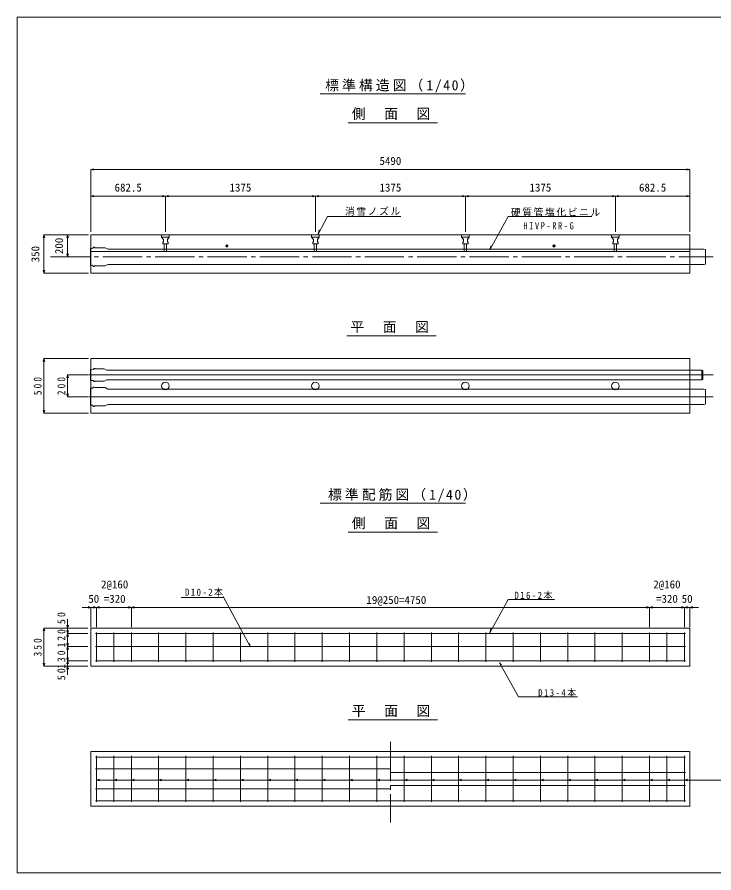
# Model space of a CAD drawing. Units: millimetres on the paper, enlarged 15 times, with parts at other scales. Extents: x -2100 to 2100, y -1470 to 1470.
# Drawn here: x -2100 to 295, y -1470 to 1470 of the extents above; entities that cross this region are included whole.
import ezdxf
from ezdxf.enums import TextEntityAlignment as Align

# ---------------------------------------------------------------- set-up
doc = ezdxf.new("R2010")
doc.units = ezdxf.units.MM
doc.header["$LTSCALE"] = 15
doc.linetypes.add('CHAIN1', pattern=[8, 5, -1, 1, -1])
doc.linetypes.add('CHAIN2', pattern=[12, 9, -1, 1, -1])
for name, color, linetype, lineweight in [('0-1_ブロック', 7, 'Continuous', 9), ('1-0', 7, 'Continuous', 9), ('1-1_製品図', 3, 'Continuous', 9), ('1-2_パイプ', 4, 'Continuous', 9), ('1-3_鉄筋', 2, 'Continuous', 9), ('1-4_ノズル', 7, 'Continuous', 9), ('1-6_寸法', 4, 'Continuous', 9), ('1-A', 7, 'Continuous', 9)]:
    doc.layers.add(name, color=color, linetype=linetype, lineweight=lineweight)
doc.styles.add('ＭＳ ゴシック', font='')
doc.styles.get('ＭＳ ゴシック').set_extended_font_data('MS Gothic')

msp = doc.modelspace()

# ---------------------------------------------------------------- linework, layer by layer
at = {"layer": '0-1_ブロック', "color": 5}
for p, q in [((-2100, 1470), (-2100, -1470)), ((2100, 1470), (-2100, 1470))]:
    msp.add_line(p, q, dxfattribs=at)
msp.add_lwpolyline([(-2100, -1470), (2100, -1470), (2100, 1470)], dxfattribs=at)
at = {"layer": '1-0', "color": 3}
for p, q in [((-1058.13, 1206.28), (-654.49, 1206.28)), ((-961.77, 1206.28), (-558.13, 1206.28)), ((-961.77, 1107), (-654.49, 1107)), ((-961.77, 1107), (-654.49, 1107))]:
    msp.add_line(p, q, dxfattribs=at)
at = {"layer": '1-0', "linetype": 'CHAIN2'}
for p, q in [((-1985.05, 646.52), (293.19, 646.52)), ((293.19, 240.67), (-1926.42, 240.67)), ((293.19, 165.67), (-1926.42, 165.67))]:
    msp.add_line(p, q, dxfattribs=at)
at = {"layer": '1-1_製品図'}
for p, q in [((212.76, 721.52), (-1845.99, 721.52)), ((-1845.99, 721.52), (-1845.99, 590.27)), ((212.76, 721.52), (212.76, 590.27)), ((212.76, 665.27), (-1845.99, 665.27)), ((212.76, 590.27), (-1845.99, 590.27)), ((-966.49, 374.88), (-659.2, 374.88)), ((212.76, 296.92), (212.76, 109.42)), ((212.76, 240.67), (-1845.99, 240.67)), ((212.76, 165.67), (-1845.99, 165.67)), ((212.76, 109.42), (-1845.99, 109.42)), ((-1058.13, -200.13), (-558.13, -200.13)), ((-961.77, -299.4), (-654.49, -299.4)), ((-1845.99, -628.77), (212.76, -628.77)), ((-1845.99, -628.77), (-1845.99, -760.02)), ((212.76, -628.77), (212.76, -760.02)), ((-1845.99, -760.02), (212.76, -760.02)), ((-961.77, -944.06), (-654.49, -944.06)), ((-1845.99, -1053.38), (-1845.99, -1240.88)), ((-1845.99, -1053.38), (212.76, -1053.38)), ((212.76, -1053.38), (212.76, -1240.88)), ((-1845.99, -1240.88), (212.76, -1240.88))]:
    msp.add_line(p, q, dxfattribs=at)
at = {"layer": '1-1_製品図', "color": 4, "linetype": 'CHAIN1'}
for p, q in [((-1374.24, 684.02), (-1383.99, 684.02)), ((-1379.11, 679.15), (-1379.11, 688.9)), ((-258.99, 684.02), (-249.24, 684.02)), ((-254.11, 679.15), (-254.11, 688.9))]:
    msp.add_line(p, q, dxfattribs=at)
at = {"layer": '1-1_製品図', "color": 7, "linetype": 'CHAIN2'}
msp.add_line((-816.61, -1019.9), (-816.61, -1297.45), dxfattribs=at)
at = {"layer": '1-1_製品図'}
msp.add_lwpolyline([(212.76, 296.92), (-1845.99, 296.92), (-1845.99, 109.42)], dxfattribs=at)
at = {"layer": '1-1_製品図', "color": 7}
for centre, radius in [((-1379.11, 684.02), 3.75), ((-1379.11, 684.02), 3), ((-254.11, 684.02), 3.75), ((-254.11, 684.02), 3)]:
    msp.add_circle(centre, radius, dxfattribs=at)
at = {"layer": '1-2_パイプ'}
for p, q in [((-1847.86, 675.84), (-1847.86, 617.21)), ((-1840.64, 675.59), (-1847.86, 675.84)), ((-1788.36, 672.77), (260.76, 672.77)), ((260.76, 672.77), (266.01, 671.37)), ((266.01, 671.37), (266.01, 621.68)), ((-1840.64, 617.46), (-1847.86, 617.21)), ((-1840.64, 617.46), (-1837.45, 613.65)), ((-1837.45, 613.65), (-1834.56, 613.65)), ((-1834.56, 613.65), (-1833.04, 615.17)), ((-1847.86, 259.97), (-1847.86, 221.36)), ((-1838.29, 259.64), (-1847.86, 259.97)), ((253.64, 257.35), (-1792.84, 257.35)), ((257.76, 225.08), (257.76, 256.25)), ((-1838.29, 221.69), (-1847.86, 221.36)), ((-1838.29, 221.69), (-1835.32, 218.15)), ((-1835.32, 218.15), (-1832.69, 218.15)), ((-1832.69, 218.15), (-1831.57, 219.27)), ((253.64, 223.98), (-1792.84, 223.98)), ((253.64, 223.98), (257.76, 225.08)), ((-1847.86, 194.98), (-1847.86, 136.35)), ((-1840.64, 194.73), (-1847.86, 194.98)), ((-1788.36, 191.92), (260.76, 191.92)), ((260.76, 191.92), (266.01, 190.51)), ((266.01, 190.51), (266.01, 140.82)), ((-1840.64, 136.6), (-1847.86, 136.35)), ((-1840.64, 136.6), (-1837.45, 132.79)), ((-1837.45, 132.79), (-1834.56, 132.79)), ((-1834.56, 132.79), (-1833.04, 134.31))]:
    msp.add_line(p, q, dxfattribs=at)
for points in [[(-1840.64, 675.59), (-1837.45, 679.4), (-1834.56, 679.4), (-1833.04, 677.88), (-1797.24, 677.88), (-1788.39, 672.77)], [(-1833.04, 615.17), (-1797.24, 615.17), (-1788.39, 620.27)], [(-1788.36, 620.27), (260.76, 620.27), (266.01, 621.68)], [(-1838.29, 259.64), (-1835.32, 263.18), (-1832.69, 263.18), (-1831.57, 262.06), (-1800.99, 262.06), (-1792.84, 257.35)], [(253.64, 223.98), (253.64, 257.35), (257.76, 256.25)], [(-1831.57, 219.27), (-1800.99, 219.27), (-1792.84, 223.98)], [(-1840.64, 194.73), (-1837.45, 198.54), (-1834.56, 198.54), (-1833.04, 197.02), (-1797.24, 197.02), (-1788.39, 191.92)], [(-1833.04, 134.31), (-1797.24, 134.31), (-1788.39, 139.42)], [(-1788.36, 139.42), (260.76, 139.42), (266.01, 140.82)]]:
    msp.add_lwpolyline(points, dxfattribs=at)
at = {"layer": '1-3_鉄筋'}
for p, q in [((-1827.24, -643.77), (-1827.24, -745.02)), ((-1767.24, -643.77), (-1767.24, -745.02)), ((-1707.24, -643.77), (-1707.24, -745.02)), ((-1613.49, -643.77), (-1613.49, -745.02)), ((-1519.74, -643.77), (-1519.74, -745.02)), ((-1425.99, -643.77), (-1425.99, -745.02)), ((-1332.24, -643.77), (-1332.24, -745.02)), ((-1238.49, -643.77), (-1238.49, -745.02)), ((-1144.74, -643.77), (-1144.74, -745.02)), ((-1050.99, -643.77), (-1050.99, -745.02)), ((-957.24, -643.77), (-957.24, -745.02)), ((-863.49, -643.77), (-863.49, -745.02)), ((-769.74, -643.77), (-769.74, -745.02)), ((-675.99, -643.77), (-675.99, -745.02)), ((-582.24, -643.77), (-582.24, -745.02)), ((-488.49, -643.77), (-488.49, -745.02)), ((-394.74, -643.77), (-394.74, -745.02)), ((-300.99, -643.77), (-300.99, -745.02)), ((-207.24, -643.77), (-207.24, -745.02)), ((-113.49, -643.77), (-113.49, -745.02)), ((-19.74, -643.77), (-19.74, -745.02)), ((74.01, -643.77), (74.01, -745.02)), ((134.01, -643.77), (134.01, -745.02)), ((194.01, -643.77), (194.01, -745.02)), ((-1830.99, -647.52), (197.76, -647.52)), ((-1830.99, -692.52), (197.76, -692.52)), ((-1830.99, -741.27), (197.76, -741.27)), ((-1830.99, -1072.13), (197.76, -1072.13)), ((-1827.24, -1068.38), (-1827.24, -1225.88)), ((-1767.24, -1068.38), (-1767.24, -1225.88)), ((-1707.24, -1068.38), (-1707.24, -1225.88)), ((-1613.49, -1068.38), (-1613.49, -1225.88)), ((-1519.74, -1068.38), (-1519.74, -1225.88)), ((-1425.99, -1068.38), (-1425.99, -1225.88)), ((-1332.24, -1068.38), (-1332.24, -1225.88)), ((-1238.49, -1068.38), (-1238.49, -1225.88)), ((-1144.74, -1068.38), (-1144.74, -1225.88)), ((-1050.99, -1068.38), (-1050.99, -1225.88)), ((-957.24, -1068.38), (-957.24, -1225.88)), ((-863.49, -1068.38), (-863.49, -1225.88)), ((-769.74, -1068.38), (-769.74, -1225.88)), ((-675.99, -1068.38), (-675.99, -1225.88)), ((-582.24, -1068.38), (-582.24, -1225.88)), ((-488.49, -1068.38), (-488.49, -1225.88)), ((-394.74, -1068.38), (-394.74, -1225.88)), ((-300.99, -1068.38), (-300.99, -1225.88)), ((-207.24, -1068.38), (-207.24, -1225.88)), ((-113.49, -1068.38), (-113.49, -1225.88)), ((-19.74, -1068.38), (-19.74, -1225.88)), ((74.01, -1068.38), (74.01, -1225.88)), ((134.01, -1068.38), (134.01, -1225.88)), ((194.01, -1068.38), (194.01, -1225.88)), ((-1830.99, -1112.63), (-816.61, -1112.63)), ((-816.61, -1124.63), (197.76, -1124.63)), ((-816.61, -1169.63), (197.76, -1169.63)), ((-1830.99, -1181.63), (-816.61, -1181.63)), ((-1830.99, -1222.13), (197.76, -1222.13))]:
    msp.add_line(p, q, dxfattribs=at)
at = {"layer": '1-4_ノズル'}
for p, q in [((-1603.18, 714.02), (-1603.18, 721.52)), ((-1596.61, 706.52), (-1603.18, 714.02)), ((-1596.61, 699.02), (-1596.61, 706.52)), ((-1576.93, 714.02), (-1583.49, 706.52)), ((-1583.49, 699.02), (-1583.49, 706.52)), ((-1087.55, 714.02), (-1087.55, 721.52)), ((-1080.99, 706.52), (-1087.55, 714.02)), ((-1080.99, 699.02), (-1080.99, 706.52)), ((-1061.3, 714.02), (-1067.86, 706.52)), ((-1067.86, 699.02), (-1067.86, 706.52)), ((-571.93, 714.02), (-571.93, 721.52)), ((-565.36, 706.52), (-571.93, 714.02)), ((-565.36, 699.02), (-565.36, 706.52)), ((-545.68, 714.02), (-552.24, 706.52)), ((-552.24, 699.02), (-552.24, 706.52)), ((-56.3, 714.02), (-56.3, 721.52)), ((-49.74, 706.52), (-56.3, 714.02)), ((-49.74, 699.02), (-49.74, 706.52)), ((-30.05, 714.02), (-36.61, 706.52)), ((-36.61, 699.02), (-36.61, 706.52)), ((-1596.61, 699.02), (-1599.43, 695.27)), ((-1599.43, 691.52), (-1599.43, 695.27)), ((-1594.18, 691.52), (-1594.18, 665.27)), ((-1585.93, 665.27), (-1585.93, 691.52)), ((-1583.49, 699.02), (-1580.68, 695.27)), ((-1080.99, 699.02), (-1083.8, 695.27)), ((-1083.8, 691.52), (-1083.8, 695.27)), ((-1078.55, 691.52), (-1078.55, 665.27)), ((-1070.3, 665.27), (-1070.3, 691.52)), ((-1067.86, 699.02), (-1065.05, 695.27)), ((-565.36, 699.02), (-568.18, 695.27)), ((-568.18, 691.52), (-568.18, 695.27)), ((-562.93, 691.52), (-562.93, 665.27)), ((-554.68, 665.27), (-554.68, 691.52)), ((-552.24, 699.02), (-549.43, 695.27)), ((-49.74, 699.02), (-52.55, 695.27)), ((-52.55, 691.52), (-52.55, 695.27)), ((-47.3, 691.52), (-47.3, 665.27)), ((-39.05, 665.27), (-39.05, 691.52)), ((-36.61, 699.02), (-33.8, 695.27))]:
    msp.add_line(p, q, dxfattribs=at)
for points in [[(-1603.18, 714.02), (-1576.93, 714.02), (-1576.93, 721.52)], [(-1087.55, 714.02), (-1061.3, 714.02), (-1061.3, 721.52)], [(-571.93, 714.02), (-545.68, 714.02), (-545.68, 721.52)], [(-56.3, 714.02), (-30.05, 714.02), (-30.05, 721.52)], [(-1599.43, 691.52), (-1580.68, 691.52), (-1580.68, 695.27)], [(-1083.8, 691.52), (-1065.05, 691.52), (-1065.05, 695.27)], [(-568.18, 691.52), (-549.43, 691.52), (-549.43, 695.27)], [(-52.55, 691.52), (-33.8, 691.52), (-33.8, 695.27)]]:
    msp.add_lwpolyline(points, dxfattribs=at)
for centre in [(-1590.05, 203.17), (-1074.43, 203.17), (-558.8, 203.17), (-43.18, 203.17)]:
    msp.add_circle(centre, 13.12, dxfattribs=at)
at = {"layer": '1-6_寸法'}
for p, q in [((-1845.99, 946.55), (-1835.85, 949.27)), ((-1845.99, 946.55), (212.76, 946.55)), ((-1845.99, 946.55), (-1835.85, 943.84)), ((-1845.99, 946.55), (-1845.99, 854.95)), ((212.76, 946.55), (202.62, 949.27)), ((212.76, 946.55), (202.62, 943.84)), ((212.76, 946.55), (212.76, 854.95)), ((-1845.99, 854.95), (-1835.85, 857.66)), ((-1845.99, 854.95), (-1590.05, 854.95)), ((-1845.99, 854.95), (-1835.85, 852.23)), ((-1845.99, 854.95), (-1845.99, 731.87)), ((-1590.05, 854.95), (-1600.19, 857.66)), ((-1590.05, 854.95), (-1600.19, 852.23)), ((-1590.05, 854.95), (-1579.91, 857.66)), ((-1590.05, 854.95), (-1590.05, 731.87)), ((-1590.05, 854.95), (-1074.43, 854.95)), ((-1590.05, 854.95), (-1579.91, 852.23)), ((-1074.43, 854.95), (-1084.57, 857.66)), ((-1074.43, 854.95), (-1084.57, 852.23)), ((-1074.43, 854.95), (-1064.28, 857.66)), ((-1074.43, 854.95), (-1074.43, 731.87)), ((-1074.43, 854.95), (-558.8, 854.95)), ((-1074.43, 854.95), (-1064.28, 852.23)), ((-558.8, 854.95), (-568.94, 857.66)), ((-558.8, 854.95), (-568.94, 852.23)), ((-558.8, 854.95), (-548.66, 857.66)), ((-558.8, 854.95), (-558.8, 731.87)), ((-558.8, 854.95), (-43.18, 854.95)), ((-558.8, 854.95), (-548.66, 852.23)), ((-43.18, 854.95), (-53.32, 857.66)), ((-43.18, 854.95), (-53.32, 852.23)), ((-43.18, 854.95), (-33.03, 857.66)), ((-43.18, 854.95), (-43.18, 731.87)), ((-43.18, 854.95), (212.76, 854.95)), ((-43.18, 854.95), (-33.03, 852.23)), ((212.76, 854.95), (202.62, 857.66)), ((212.76, 854.95), (202.62, 852.23)), ((212.76, 854.95), (212.76, 731.87)), ((-2007.79, 721.52), (-2010.51, 711.38)), ((-2007.79, 590.27), (-2007.79, 721.52)), ((-2007.79, 721.52), (-2005.07, 711.38)), ((-2007.79, 721.52), (-1854.36, 721.52)), ((-1926.3, 721.52), (-1929.01, 711.38)), ((-1926.3, 646.52), (-1926.3, 721.52)), ((-1926.3, 721.52), (-1923.58, 711.38)), ((-1926.3, 721.52), (-1854.36, 721.52)), ((-1926.3, 646.52), (-1929.01, 656.67)), ((-1926.3, 646.52), (-1923.58, 656.67)), ((-1926.3, 646.52), (-1854.36, 646.52)), ((-2007.79, 590.27), (-2010.51, 600.42)), ((-2007.79, 590.27), (-2005.07, 600.42)), ((-2007.79, 590.27), (-1854.36, 590.27)), ((-2007.79, 296.92), (-2010.51, 286.77)), ((-2007.79, 296.92), (-2007.79, 109.42)), ((-2007.79, 296.92), (-2005.07, 286.77)), ((-2007.79, 296.92), (-1854.36, 296.92)), ((-1926.3, 240.67), (-1929.01, 230.52)), ((-1926.3, 165.67), (-1926.3, 240.67)), ((-1926.3, 240.67), (-1923.58, 230.52)), ((-1926.3, 240.67), (-1854.36, 240.67)), ((-1926.3, 165.67), (-1929.01, 175.81)), ((-1926.3, 165.67), (-1923.58, 175.81)), ((-1926.3, 165.67), (-1854.36, 165.67)), ((-2007.79, 109.42), (-2010.51, 119.56)), ((-2007.79, 109.42), (-2005.07, 119.56)), ((-2007.79, 109.42), (-1854.36, 109.42)), ((-1845.99, -557.91), (-1875.99, -557.91)), ((-1827.24, -557.91), (-1857.24, -557.91)), ((-1845.99, -557.91), (-1856.13, -555.19)), ((-1845.99, -557.91), (-1856.13, -560.63)), ((-1845.99, -557.91), (-1827.24, -557.91)), ((-1845.99, -557.91), (-1845.99, -625.31)), ((-1827.24, -557.91), (-1837.38, -555.19)), ((-1827.24, -557.91), (-1837.38, -560.63)), ((-1827.24, -557.91), (-1817.1, -555.19)), ((-1827.24, -557.91), (-1707.24, -557.91)), ((-1827.24, -557.91), (-1797.24, -557.91)), ((-1827.24, -557.91), (-1817.1, -560.63)), ((-1827.24, -557.91), (-1827.24, -625.31)), ((-1707.24, -557.91), (-1737.24, -557.91)), ((-1707.24, -557.91), (-1717.38, -555.19)), ((-1707.24, -557.91), (-1717.38, -560.63)), ((-1707.24, -557.91), (-1697.1, -555.19)), ((-1707.24, -557.91), (-1677.24, -557.91)), ((-1707.24, -557.91), (-1697.1, -560.63)), ((-1707.24, -557.91), (-1707.24, -625.31)), ((-1707.24, -557.91), (74.01, -557.91)), ((74.01, -557.91), (44.01, -557.91)), ((74.01, -557.91), (63.87, -555.19)), ((74.01, -557.91), (63.87, -560.63)), ((74.01, -557.91), (84.15, -555.19)), ((74.01, -557.91), (104.01, -557.91)), ((74.01, -557.91), (84.15, -560.63)), ((74.01, -557.91), (74.01, -625.31)), ((74.01, -557.91), (194.01, -557.91)), ((194.01, -557.91), (164.01, -557.91)), ((194.01, -557.91), (183.87, -555.19)), ((194.01, -557.91), (183.87, -560.63)), ((194.01, -557.91), (204.15, -555.19)), ((194.01, -557.91), (224.01, -557.91)), ((194.01, -557.91), (204.15, -560.63)), ((194.01, -557.91), (194.01, -625.31)), ((194.01, -557.91), (212.76, -557.91)), ((212.76, -557.91), (222.9, -555.19)), ((212.76, -557.91), (242.76, -557.91)), ((212.76, -557.91), (222.9, -560.63)), ((212.76, -557.91), (212.76, -625.31)), ((-1926.3, -628.77), (-1926.3, -598.77)), ((-2007.79, -628.77), (-2010.51, -638.91)), ((-2007.79, -628.77), (-2007.79, -760.02)), ((-2007.79, -628.77), (-2005.07, -638.91)), ((-2007.79, -628.77), (-1926.3, -628.77)), ((-1926.3, -628.77), (-1929.01, -618.62)), ((-1926.3, -647.52), (-1929.01, -637.37)), ((-1926.3, -647.52), (-1926.3, -617.52)), ((-1926.3, -628.77), (-1923.58, -618.62)), ((-1926.3, -647.52), (-1926.3, -628.77)), ((-1926.3, -628.77), (-1856.38, -628.77)), ((-1926.3, -647.52), (-1923.58, -637.37)), ((-1926.3, -647.52), (-1929.01, -657.66)), ((-1926.3, -692.52), (-1926.3, -647.52)), ((-1926.3, -647.52), (-1856.38, -647.52)), ((-1926.3, -647.52), (-1926.3, -677.52)), ((-1926.3, -647.52), (-1923.58, -657.66)), ((-1926.3, -692.52), (-1926.3, -662.52)), ((-1926.3, -692.52), (-1929.01, -682.37)), ((-1926.3, -692.52), (-1929.01, -702.66)), ((-1926.3, -692.52), (-1923.58, -682.37)), ((-1926.3, -741.27), (-1926.3, -692.52)), ((-1926.3, -692.52), (-1856.38, -692.52)), ((-1926.3, -692.52), (-1926.3, -722.52)), ((-1926.3, -692.52), (-1923.58, -702.66)), ((-1926.3, -741.27), (-1929.01, -731.12)), ((-1926.3, -741.27), (-1926.3, -711.27)), ((-1926.3, -741.27), (-1923.58, -731.12)), ((-2007.79, -760.02), (-2010.51, -749.87)), ((-2007.79, -760.02), (-2005.07, -749.87)), ((-2007.79, -760.02), (-1926.3, -760.02)), ((-1926.3, -741.27), (-1929.01, -751.41)), ((-1926.3, -760.02), (-1929.01, -770.16)), ((-1926.3, -760.02), (-1926.3, -741.27)), ((-1926.3, -741.27), (-1856.38, -741.27)), ((-1926.3, -741.27), (-1926.3, -771.27)), ((-1926.3, -741.27), (-1923.58, -751.41)), ((-1926.3, -760.02), (-1926.3, -790.02)), ((-1926.3, -760.02), (-1923.58, -770.16)), ((-1926.3, -760.02), (-1856.38, -760.02))]:
    msp.add_line(p, q, dxfattribs=at)
at = {"layer": '1-A'}
for p, q in [((-1065.25, 724.57), (-1061.74, 739.15)), ((-474.78, 670.19), (-471.28, 684.78)), ((-1535.67, -524.19), (-1388.93, -524.19)), ((-1391.57, -520.68), (-1298.6, -692.52)), ((-474.78, -645), (-471.28, -630.41)), ((-1298.6, -692.52), (-1301.04, -682.3)), ((-441.86, -748.21), (-376.44, -865.46)), ((-441.86, -748.21), (-434.54, -755.74)), ((-376.44, -865.46), (-174.04, -865.46)), ((-1827.24, -1151.04), (-1817.1, -1148.33)), ((-1827.24, -1151.04), (-1817.1, -1153.76)), ((-1827.24, -1151.04), (450.48, -1151.04)), ((-1767.24, -1151.04), (-1757.1, -1148.33)), ((-1767.24, -1151.04), (-1757.1, -1153.76)), ((-1707.24, -1151.04), (-1697.1, -1148.33)), ((-1707.24, -1151.04), (-1697.1, -1153.76)), ((-1613.49, -1151.04), (-1603.35, -1148.33)), ((-1613.49, -1151.04), (-1603.35, -1153.76)), ((-1519.74, -1151.04), (-1509.6, -1148.33)), ((-1519.74, -1151.04), (-1509.6, -1153.76)), ((-1425.99, -1151.04), (-1415.85, -1148.33)), ((-1425.99, -1151.04), (-1415.85, -1153.76)), ((-1332.24, -1151.04), (-1322.1, -1148.33)), ((-1332.24, -1151.04), (-1322.1, -1153.76)), ((-1238.49, -1151.04), (-1228.35, -1148.33)), ((-1238.49, -1151.04), (-1228.35, -1153.76)), ((-1144.74, -1151.04), (-1134.6, -1148.33)), ((-1144.74, -1151.04), (-1134.6, -1153.76)), ((-1050.99, -1151.04), (-1040.85, -1148.33)), ((-1050.99, -1151.04), (-1040.85, -1153.76)), ((-957.24, -1151.04), (-947.1, -1148.33)), ((-957.24, -1151.04), (-947.1, -1153.76)), ((-863.49, -1151.04), (-853.35, -1148.33)), ((-863.49, -1151.04), (-853.35, -1153.76)), ((-769.74, -1151.04), (-759.6, -1148.33)), ((-769.74, -1151.04), (-759.6, -1153.76)), ((-675.99, -1151.04), (-665.85, -1148.33)), ((-675.99, -1151.04), (-665.85, -1153.76)), ((-582.24, -1151.04), (-572.1, -1148.33)), ((-582.24, -1151.04), (-572.1, -1153.76)), ((-488.49, -1151.04), (-478.35, -1148.33)), ((-488.49, -1151.04), (-478.35, -1153.76)), ((-394.74, -1151.04), (-384.6, -1148.33)), ((-394.74, -1151.04), (-384.6, -1153.76)), ((-300.99, -1151.04), (-290.85, -1148.33)), ((-300.99, -1151.04), (-290.85, -1153.76)), ((-207.24, -1151.04), (-197.1, -1148.33)), ((-207.24, -1151.04), (-197.1, -1153.76)), ((-113.49, -1151.04), (-103.35, -1148.33)), ((-113.49, -1151.04), (-103.35, -1153.76)), ((-19.74, -1151.04), (-9.6, -1148.33)), ((-19.74, -1151.04), (-9.6, -1153.76)), ((74.01, -1151.04), (84.15, -1148.33)), ((74.01, -1151.04), (84.15, -1153.76)), ((134.01, -1151.04), (144.15, -1148.33)), ((134.01, -1151.04), (144.15, -1153.76)), ((194.01, -1151.04), (204.15, -1148.33)), ((194.01, -1151.04), (204.15, -1153.76))]:
    msp.add_line(p, q, dxfattribs=at)
for points in [[(-1065.25, 724.57), (-1032.49, 784.86), (-780.83, 784.86)], [(-474.78, 670.19), (-412.48, 784.86), (-123.86, 784.86)], [(-474.78, -645), (-412.48, -530.33), (-252.13, -530.33)]]:
    msp.add_lwpolyline(points, dxfattribs=at)

# ---------------------------------------------------------------- texts
at = {"layer": '1-0', "char_height": 34.84, "attachment_point": 7, "style": 'ＭＳ ゴシック'}
for s, insert in [('\\T1.22;標準構造図（1/40）', (-1040.95, 1210.03)), ('\\T1.17;側\u3000面\u3000図', (-949.53, 1116.86)), ('\\T1.17;平\u3000面\u3000図', (-954.24, 384.73)), ('\\T1.22;標準配筋図（1/40）', (-1031.31, -196.38)), ('\\T1.17;側\u3000面\u3000図', (-949.53, -289.55)), ('\\T1.17;平\u3000面\u3000図', (-949.53, -934.2))]:
    msp.add_mtext(s, dxfattribs=dict(at, insert=insert))
at = {"layer": '1-6_寸法', "style": 'ＭＳ ゴシック'}
for s, p in [('5490', (-854.11, 954.05)), ('682.5', (-1764.9, 862.45)), ('1375', (-1369.74, 862.45)), ('1375', (-854.11, 862.45)), ('1375', (-338.49, 862.45)), ('682.5', (37.92, 862.45)), ('2@160', (-1811.35, -500.86)), ('2@160', (87.14, -500.86)), ('50', (-1855.36, -550.41)), ('=320', (-1801.98, -550.41)), ('19@250=4750', (-899.15, -554.43)), ('=320', (96.51, -550.41)), ('50', (184.64, -550.41))]:
    msp.add_text(s, height=27.49, dxfattribs=at).set_placement(p, align=Align.BOTTOM_LEFT)
for s, p in [('200', (-1933.8, 655.9)), ('350', (-2015.29, 627.77))]:
    msp.add_text(s, height=27.49, rotation=90, dxfattribs=at).set_placement(p, align=Align.BOTTOM_LEFT)
at = {"layer": '1-6_寸法', "char_height": 27.49, "attachment_point": 7, "rotation": 90, "style": 'ＭＳ ゴシック'}
for s, insert in [('\\T1.46;\\W0.85;500', (-2015.29, 171.29)), ('\\T1.46;\\W0.85;200', (-1933.8, 171.29)), ('\\T1.44;\\W0.9;50', (-1933.8, -615.25)), ('\\T1.46;\\W0.85;120', (-1933.8, -695.19)), ('\\T1.46;\\W0.85;350', (-2015.29, -726.27)), ('\\T1.46;\\W0.85;130', (-1933.8, -768.54)), ('\\T1.44;\\W0.9;50', (-1933.8, -808.04))]:
    msp.add_mtext(s, dxfattribs=dict(at, insert=insert))
at = {"layer": '1-A', "char_height": 24.51, "attachment_point": 7, "style": 'ＭＳ ゴシック'}
for s, insert in [('\\T1.17;消雪ノズル', (-972.77, 787.89)), ('\\T1.17;硬質管塩化ビニル', (-402.52, 784.62)), ('\\T1.4;\\W0.85;HIVP-RR-G', (-359.48, 740.27)), ('\\T1.33;\\W0.9;D10-2本', (-1522.76, -520.68)), ('\\T1.33;\\W0.9;D16-2本', (-390.33, -531.41)), ('\\T1.33;\\W0.9;D13-4本', (-308.75, -866.13))]:
    msp.add_mtext(s, dxfattribs=dict(at, insert=insert))

doc.saveas('drawing.dxf')
